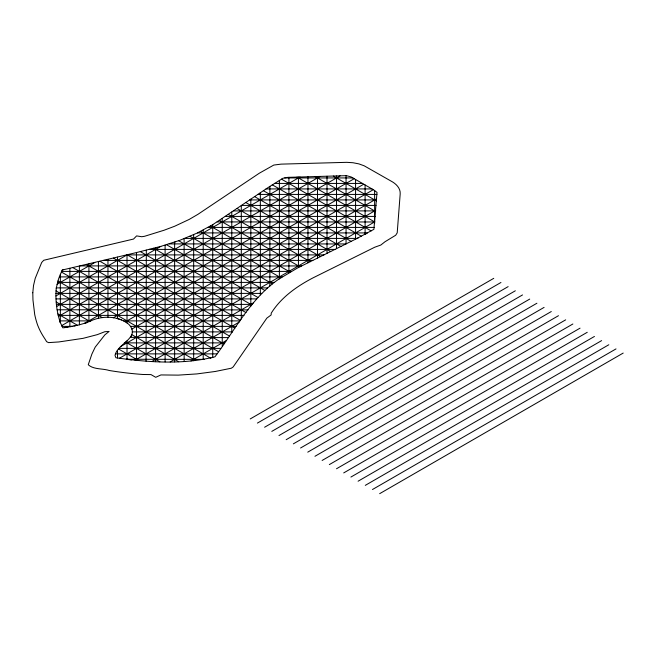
<?xml version="1.0" encoding="UTF-8"?>
<svg xmlns="http://www.w3.org/2000/svg" width="656" height="656" viewBox="0 0 656 656"><rect width="100%" height="100%" fill="white"/><g stroke="black" fill="none" stroke-linecap="round" stroke-linejoin="round"><path stroke-width="0.98" d="M60.344 274.274L60.344 322.67C56.555 311.575 55.252 299.554 56.293 287.894L267.599 287.894M69.872 268.279L69.872 326.803L72.045 326.417M79.392 266.082L79.392 324.81M88.921 263.876L88.921 321.793C101.139 315.298 117.867 315.446 128.855 324.367C141.188 337.84 117.203 343.408 115.03 355.478L115.915 357.758C148.568 362.391 182.737 364.892 214.963 356.798C235.102 329.943 250.846 298.021 279.39 278.751L279.39 180.351M117.49 318.603L117.49 257.136M212.724 357.635L212.724 224.688L196.98 233.151L179.654 240.375L160.95 246.344L136.481 252.56L136.538 360.415M155.579 247.788L155.579 361.694M203.204 359.529L203.204 230.067M269.87 186.37L269.87 285.959M288.911 177.333L288.911 272.699M355.577 179.482L355.577 239.178M184.762 238.407L357.102 238.407L373.904 229.329L377.02 192.397L373.813 189.986L351.091 176.915L346.458 175.652L287.722 177.366L282.957 178.268L268.427 187.321L212.626 224.754M375.658 210.896L233.421 210.92M56.236 288.205L58.507 279.046L62.222 270.034L136.538 252.544M228.198 337.602L130.421 337.381L131.29 336.29M278.939 279.054L297.537 267.984L358.332 237.792M62.041 270.42L63.042 269.846M56.99 284.335L94.817 262.498M55.899 295.963L127.182 254.807L240.399 320.374M56.703 306.5L160.818 246.385M58.45 316.487L300.005 177.022M61.623 325.647L320.071 176.439M340.111 175.865L84.657 323.342L91.66 320.358M113.316 317.799L354.215 178.711M125.485 321.768L363.744 184.213M131.823 329.107L373.264 189.707M120.36 346.721L376.618 198.768M119.367 358.291L375.699 210.297M135.005 360.259L374.74 221.851M151.856 361.53L253.216 303.006M170.191 361.94L239.137 322.137M190.962 360.948L226.041 340.694M250.223 418.938L493.755 278.333M257.414 423.087L500.946 282.482M264.606 427.236L508.138 286.631M271.797 431.386L515.329 290.788M278.989 435.543L522.52 294.938M286.18 439.692L529.712 299.087M293.371 443.841L536.903 303.244M300.563 447.999L544.095 307.393M307.754 452.148L551.286 311.543M314.946 456.297L558.477 315.7M322.137 460.455L565.669 319.849M329.328 464.604L572.86 323.998M336.52 468.753L580.052 328.156M343.711 472.91L587.243 332.305M350.903 477.06L594.434 336.454M358.094 481.209L601.626 340.612M365.285 485.366L608.817 344.761M372.477 489.515L616.009 348.91M379.668 493.665L623.2 353.067M366.261 233.651L365.105 234.266L365.105 184.959M301.547 265.942L80.188 265.901M184.115 238.669L184.156 361.497L184.713 361.472M175.086 241.974L174.627 242.121L174.627 361.874M87.724 322.416L78.138 325.138L64.632 327.606M146.313 250.133L146.058 361.194M73.874 326.073L75.67 325.679M68.019 327.123L62.828 327.861L60.081 322.006M284.737 177.932L352.871 177.932M274.413 183.426L362.448 183.426M266 188.928L371.977 188.928M257.808 194.422L376.97 194.422M249.698 199.924L376.519 199.924M241.572 205.418L376.093 205.418M225.328 216.414L375.191 216.414M217.128 221.917L374.732 221.974L297.012 177.104M208.083 227.411L374.215 227.411M197.472 232.913L367.598 232.913M169.133 243.909L346.056 243.95L346.056 175.669M149.215 249.411L335.003 249.411M323.933 254.905L126.772 254.905M103.763 260.407L312.838 260.407M61.598 271.404L291.182 271.404M59.294 276.898L282.162 276.898M57.474 282.4L274.372 282.4M55.883 293.396L261.76 293.396M56.022 298.89L256.627 298.89M56.473 304.392L252.134 304.392M248.025 309.894L57.138 309.78M58.179 315.388L243.991 315.388M59.729 320.891L90.643 320.891M123.664 320.891L240.03 320.891M62.025 326.385L72.25 326.385M130.413 326.385L236.086 326.385M132.241 331.887L232.175 331.887M124.279 342.883L224.516 342.883M119.105 348.377L220.728 348.377M115.784 353.879L216.964 353.879M126.28 359.258L204.287 359.373M127.223 359.373L131.512 359.906M116.94 318.431L121.631 319.898M333.322 176.079L376.429 200.966M315.142 176.579L375.609 211.486M281.473 179.129L371.165 230.912M272.256 184.803L361.349 236.242M263.368 190.675L351.214 241.392M254.594 196.603L340.964 246.467M245.836 202.54L330.698 251.535M237.054 208.469L320.464 256.627M228.28 214.397L310.206 261.703M219.53 220.342L299.931 266.762M210.396 226.066L290.026 272.043M200.58 231.396L280.875 277.759M189.986 236.283L272.437 283.884M178.645 240.727L264.786 290.46M166.517 244.721L257.874 297.463M153.635 248.288L251.724 304.917M140.343 251.601L246.016 312.617M113.496 258.103L234.823 328.148M99.974 261.293L229.329 335.97M86.42 264.458L223.868 343.818M72.808 267.599L218.456 351.69M61.344 271.978L210.888 358.315M57.9 280.989L195.636 360.505M55.981 290.879L102.303 317.619M131.79 334.642L178.727 361.743M56.252 302.031L89.741 321.358M125.493 342.006L159.843 361.833M57.859 313.953L77.482 325.286M118.613 349.025L138.678 360.611M127.01 254.848L127.01 322.908M374.625 190.601L374.625 223.311M336.528 175.98L336.528 248.657M327.008 176.243L327.008 253.372M317.488 176.513L317.488 258.103M307.959 176.784L307.959 262.794M298.439 177.063L298.439 267.525M260.342 192.708L260.342 294.831M250.822 199.162L250.822 306.114M241.293 205.607L241.293 319.119M231.773 212.036L231.773 332.461M222.245 218.514L222.245 346.155M193.676 234.684L193.676 360.693M165.107 245.147L165.107 361.915M127.01 340.792L127.01 359.349M117.49 350.755L117.49 357.996M107.961 259.415L107.961 317.389M98.441 261.646L98.441 318.258M32.8 292.765L32.964 299.997L34.694 314.421A230.297 132.963 0 0 0 37.63 325.13L39.114 328.648A166.509 96.137 0 0 0 44.969 338.947L46.617 341.645L48.511 342.621L58.843 341.948L83.074 338.34L97.383 334.617L104.821 331.723L109.117 331.436L104.886 334.839L95.21 347.122L91.881 354.092L88.257 364.736C93.562 369.689 102.607 368.336 109.273 370.501A227.681 131.454 0 0 0 142.942 374.486L151.011 374.601L155.718 377.307L160.917 374.937L178.293 375.125L196.948 373.912L215.25 371.476L231.338 368.213L233.167 366.942L266.82 318.16L271.133 314.937L271.215 313.199C281.022 297.48 296.758 286.336 312.978 277.89L374.691 247.238L380.816 245.041L385.006 241.752L395.699 235.233L397.208 232.847L400.185 193.979C400.66 188.059 395.781 183.541 390.96 181.031L364.187 165.812L358.914 163.893L352.994 162.737L346.786 162.335L281.071 164.131L273.782 165.066L259.3 173.217L197.973 214.299L189.166 219.44L174.594 226.271L164.115 230.223L144.673 236.258L141.77 236.734L136.612 235.898L133.553 239.046L43.763 260.26L41.689 262.474L35.211 278.39L33.513 285.549L32.8 292.765"/></g></svg>
